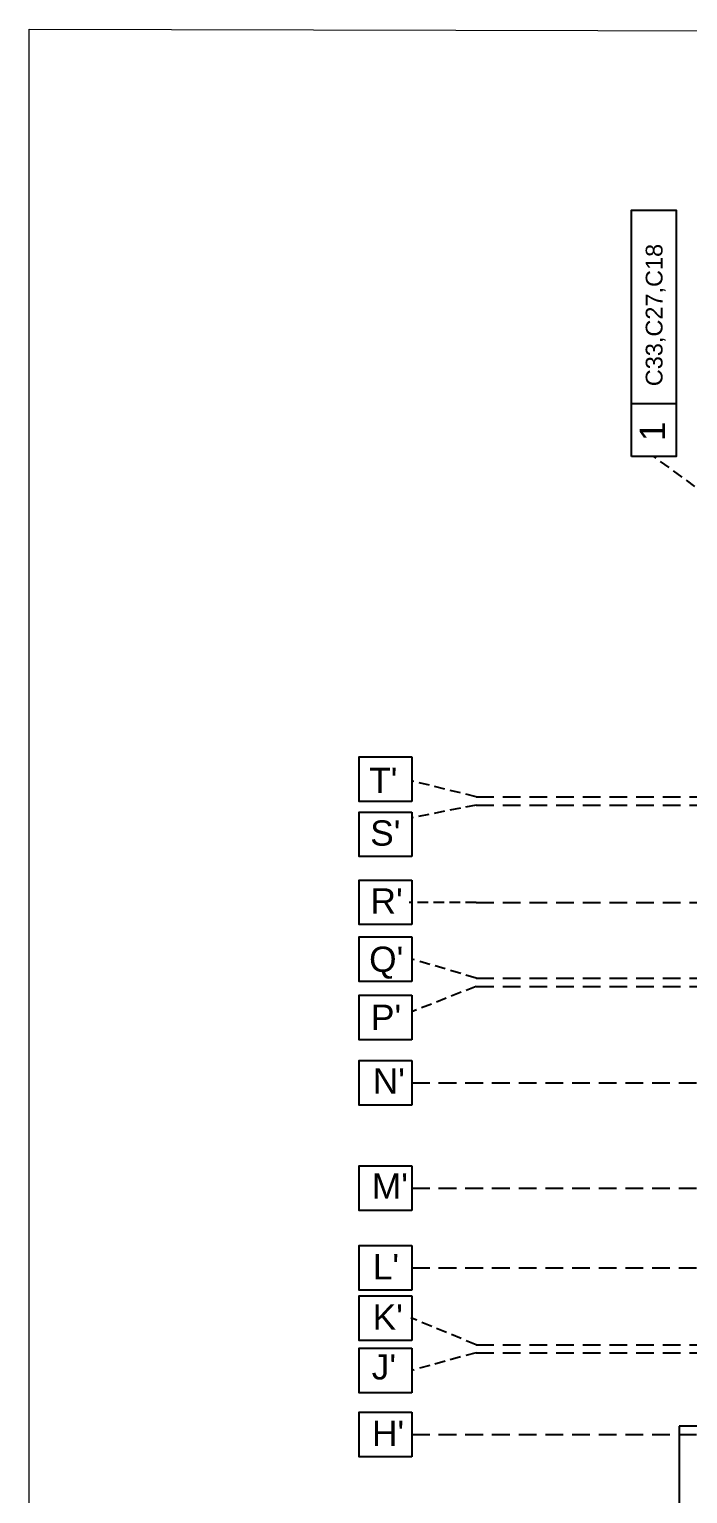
# Model space of a CAD drawing. Header units: millimetres. Extents: x -1932176 to 78768, y -1967 to 1266654.
# Drawn here: x -303640 to -291883, y 516044 to 542171 of the extents above; entities that cross this region are included whole.
import ezdxf

# ---------------------------------------------------------------- set-up
doc = ezdxf.new("R2010")
doc.units = ezdxf.units.MM
doc.linetypes.add('DASHDOTX2', pattern=[50.8, 25.4, -12.7, 0, -12.7])
doc.linetypes.add('DASHED2', pattern=[9.525, 6.35, -3.175])
doc.layers.add('CENTERLINE', color=251, linetype='DASHDOTX2', lineweight=15)
doc.layers.add('SHEET', color=7, linetype='Continuous', lineweight=13)
doc.styles.get("Standard").update_dxf_attribs({"font": 'arial.ttf'})
doc.dimstyles.new('ISO-25', dxfattribs={"dimtxt": 150, "dimasz": 2.5, "dimexe": 1.25, "dimexo": 0.625, "dimtad": 1, "dimtxsty": 'Standard', "dimcen": 2.5, "dimadec": 0, "dimazin": 0, "dimtfac": 1, "dimtmove": 0, "dimatfit": 3, "dimfxl": 1, "dimarcsym": 0})

# ---------------------------------------------------------------- blocks, each defined once
blk = doc.blocks.new('*D138')
at = {"color": 0, "lineweight": -2, "ltscale": 30, "transparency": 16777216}
for p, q in [((-289778, 517251), (-292037, 517251)), ((-292036, 517249), (-292036, 506197)), ((-289778, 506195), (-292037, 506195))]:
    blk.add_line(p, q, dxfattribs=at)
at = {"color": 0, "ltscale": 30, "transparency": 16777216}
for points in [[(-292037, 517249), (-292036, 517249), (-292036, 517251)], [(-292037, 506197), (-292036, 506197), (-292036, 506195)]]:
    blk.add_solid(points, dxfattribs=at)
at = {"layer": 'Defpoints', "color": 0, "ltscale": 30, "transparency": 16777216}
for p in [(-289777, 517251), (-292036, 506195), (-289777, 506195)]:
    blk.add_point(p, dxfattribs=at)
at = {"color": 0, "ltscale": 30, "transparency": 16777216, "insert": (-292113, 511723), "char_height": 150, "attachment_point": 5, "rotation": 90}
blk.add_mtext('11060', dxfattribs=at)

msp = doc.modelspace()

# ---------------------------------------------------------------- linework, layer by layer
at = {"color": 252, "ltscale": 30}
for p, q in [((-292888.01642, 535492.26341), (-292092.06438, 535492.26341)), ((-296806.73767, 529188.03309), (-296806.73767, 528392.08105)), ((-296806.73767, 528205.90812), (-296806.73767, 527409.95608)), ((-296806.73767, 526992.77593), (-296806.73767, 526196.82389)), ((-296806.73767, 525978.28466), (-296806.73767, 525182.33262)), ((-296806.73767, 524939.4457), (-296806.73767, 524143.49366)), ((-296806.73767, 523771.36904), (-296806.73767, 522975.417)), ((-296806.73767, 521892.77593), (-296806.73767, 521096.82389)), ((-296806.73767, 520472.77593), (-296806.73767, 519676.82389)), ((-296806.73767, 519571.78501), (-296806.73767, 518775.83297)), ((-296806.73767, 518642.04518), (-296806.73767, 517846.09314)), ((-296806.73767, 517499.36347), (-296806.73767, 516703.41143))]:
    msp.add_line(p, q, dxfattribs=at)
at = {"color": 252, "linetype": 'DASHED2', "ltscale": 30}
for p, q in [((-290597.57079, 533174.41948), (-292490.0404, 534549.69453)), ((-295662.90134, 528478.03128), (-296806.73767, 528759.58867)), ((-295662.90134, 528331.33008), (-296806.73767, 528103.50235)), ((-295662.90134, 526594.79991), (-296854.20082, 526594.79991)), ((-295662.90134, 525244.79991), (-296806.73767, 525580.30864)), ((-295662.90134, 525094.79991), (-296806.73767, 524642.81721)), ((-295662.90134, 518700.98643), (-296824.95128, 519181.33787)), ((-295662.90134, 518559.33945), (-296806.73767, 518244.06916))]:
    msp.add_line(p, q, dxfattribs=at)
at = {"color": 252, "linetype": 'DASHED2', "ltscale": 50}
for p, q in [((-295662.90134, 528478.03128), (-268873.86191, 528478.03128)), ((-295662.90134, 528331.33008), (-268873.86191, 528331.33008)), ((-295662.90134, 526594.79991), (-266569.77038, 526594.79991)), ((-295662.90134, 525244.79991), (-268873.86191, 525244.79991)), ((-295662.90134, 525094.79991), (-268873.86191, 525094.79991)), ((-296806.73767, 523373.39302), (-266569.77038, 523373.39302)), ((-296806.73767, 521494.79991), (-266569.77038, 521494.79991)), ((-296806.73767, 520074.79991), (-268873.86191, 520074.79991)), ((-295662.90134, 518700.98643), (-268873.86191, 518700.98643)), ((-295662.90134, 518559.33945), (-268873.86191, 518559.33945)), ((-296806.73767, 517101.38745), (-266569.77038, 517101.38745))]:
    msp.add_line(p, q, dxfattribs=at)
at = {"color": 252, "ltscale": 30}
msp.add_lwpolyline([(-292888.01642, 534549.69453), (-292888.01642, 538943.996), (-292092.06438, 538943.996), (-292092.06438, 534549.69453)], close=True, dxfattribs=at)
for points in [[(-296806.73767, 528392.08105), (-297749.30656, 528392.08105), (-297749.30656, 529188.03309), (-296806.73767, 529188.03309)], [(-296806.73767, 527409.95608), (-297749.30656, 527409.95608), (-297749.30656, 528205.90812), (-296806.73767, 528205.90812)], [(-296806.73767, 526196.82389), (-297749.30656, 526196.82389), (-297749.30656, 526992.77593), (-296806.73767, 526992.77593)], [(-296806.73767, 525182.33262), (-297749.30656, 525182.33262), (-297749.30656, 525978.28466), (-296806.73767, 525978.28466)], [(-296806.73767, 524143.49366), (-297749.30656, 524143.49366), (-297749.30656, 524939.4457), (-296806.73767, 524939.4457)], [(-296806.73767, 522975.417), (-297749.30656, 522975.417), (-297749.30656, 523771.36904), (-296806.73767, 523771.36904)], [(-296806.73767, 521096.82389), (-297749.30656, 521096.82389), (-297749.30656, 521892.77593), (-296806.73767, 521892.77593)], [(-296806.73767, 519676.82389), (-297749.30656, 519676.82389), (-297749.30656, 520472.77593), (-296806.73767, 520472.77593)], [(-296806.73767, 518775.83297), (-297749.30656, 518775.83297), (-297749.30656, 519571.78501), (-296806.73767, 519571.78501)], [(-296806.73767, 517846.09314), (-297749.30656, 517846.09314), (-297749.30656, 518642.04518), (-296806.73767, 518642.04518)], [(-296806.73767, 516703.41143), (-297749.30656, 516703.41143), (-297749.30656, 517499.36347), (-296806.73767, 517499.36347)]]:
    msp.add_lwpolyline(points, dxfattribs=at)
at = {"layer": 'SHEET'}
msp.add_lwpolyline([(-303640.25146, 542171.33993), (-250318.1175, 542046.81282), (-250318.1175, 498524.14947), (-303640.25146, 498648.67658)], close=True, dxfattribs=at)

# ---------------------------------------------------------------- texts
at = {"color": 252, "linetype": 'DASHED2', "ltscale": 30, "insert": (-292633.30154, 535803.7182), "char_height": 300, "attachment_point": 1, "rotation": 90}
msp.add_mtext('C33,C27,C18', dxfattribs=at)
at = {"layer": 'CENTERLINE'}
msp.add_text('1', height=451.23883, rotation=90, dxfattribs=at).set_placement((-292288.17327, 534823.83966))
for s, p in [("T'", (-297571.97802, 528543.82425)), ("S'", (-297552.96207, 527605.99429)), ("R'", (-297546.58171, 526393.00434)), ("Q'", (-297571.953, 525353.7912)), ("P'", (-297539.57583, 524318.64051)), ("N'", (-297507.72411, 523182.67683)), ("M'", (-297523.91269, 521306.46454)), ("L'", (-297507.72411, 519866.95715)), ("K'", (-297509.22537, 518969.1281)), ("J'", (-297525.36391, 518082.04317)), ("H'", (-297521.58574, 516897.4904))]:
    msp.add_text(s, height=451.238833, dxfattribs=at).set_placement(p)

# ---------------------------------------------------------------- dimensions: what is measured, and where the dimension line sits
at = {"color": 252, "ltscale": 30}
dim = msp.add_linear_dim(base=(-292036.23842, 506194.98551), p1=(-289776.99324, 517251.38745), p2=(-289776.99324, 506194.98551), angle=90, text='11060', dimstyle='ISO-25', dxfattribs=at)
dim.commit()
dim.dimension.update_dxf_attribs({"geometry": '*D138', "text_midpoint": (-292113.44937, 511723.18648)})

doc.saveas('drawing.dxf')
